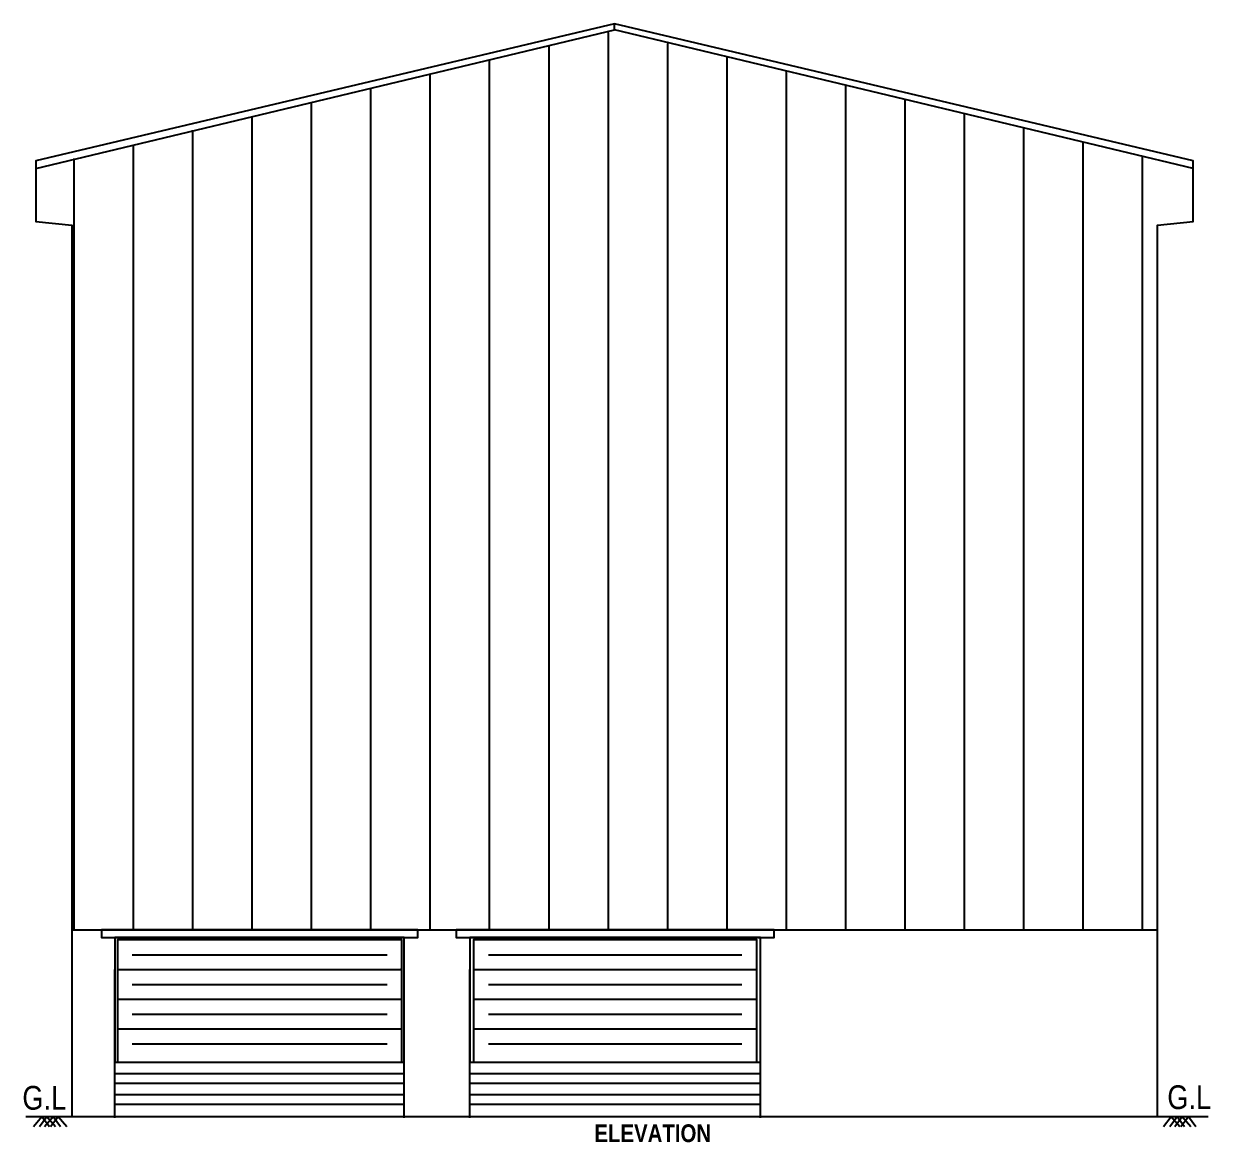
# Model space of a CAD drawing. Header units: metres. Extents: x -941 to 1333, y -28 to 1490.
# Drawn here: x 854.45 to 874.44, y 372.1 to 390.83 of the extents above; entities that cross this region are included whole.
import ezdxf

# ---------------------------------------------------------------- set-up
doc = ezdxf.new("R2010")
doc.units = ezdxf.units.M
doc.styles.add('style2', font='swisscb.ttf')
doc.styles.add('style2A', font='swissc.ttf')

msp = doc.modelspace()

# ---------------------------------------------------------------- linework, layer by layer
at = {"lineweight": 25}
for points in [[(874.15174, 388.39217), (864.40405, 390.72495), (864.40405, 390.82909), (854.65636, 388.51714), (854.65636, 387.49654), (855.26038, 387.43406), (855.26038, 372.41678)], [(854.65636, 388.39217), (864.40405, 390.72495)], [(873.54772, 372.41678), (873.54772, 387.43406), (874.15174, 387.49654), (874.15174, 388.51714), (864.40405, 390.82909)], [(864.29991, 375.56187), (864.29991, 390.68329)], [(863.30015, 375.56187), (863.30015, 390.45418)], [(865.29967, 375.56187), (865.29967, 390.49583)], [(862.30038, 375.56187), (862.30038, 390.22506)], [(866.29944, 375.56187), (866.29944, 390.26672)], [(861.30062, 375.56187), (861.30062, 389.97512)], [(867.2992, 375.56187), (867.2992, 390.01678)], [(860.30086, 375.56187), (860.30086, 389.74601)], [(868.29896, 375.56187), (868.29896, 389.78767)], [(869.29872, 375.56187), (869.29872, 389.55856)], [(859.30109, 375.56187), (859.30109, 389.49607)], [(858.30133, 375.56187), (858.30133, 389.26696)], [(870.29849, 375.56187), (870.29849, 389.30862)], [(857.30157, 375.56187), (857.30157, 389.03785)], [(871.29825, 375.56187), (871.29825, 389.0795)], [(856.3018, 375.56187), (856.3018, 388.78791)], [(872.29801, 375.56187), (872.29801, 388.82956)], [(855.30204, 375.56187), (855.30204, 388.55879)], [(873.29778, 375.56187), (873.29778, 388.60045)], [(855.26038, 375.56187), (873.54772, 375.56187)], [(860.82157, 373.39572), (860.82157, 375.39524), (856.03103, 375.39524), (856.03103, 373.39572)], [(866.79932, 373.39572), (866.79932, 375.39524), (862.02961, 375.39524), (862.02961, 373.39572)], [(856.28097, 375.1453), (860.57163, 375.1453)], [(862.27955, 375.1453), (866.54938, 375.1453)], [(855.98938, 372.39595), (855.98938, 374.89536)], [(856.03103, 374.89536), (860.82157, 374.89536), (860.80074, 374.89536)], [(860.86322, 372.39595), (860.86322, 374.89536)], [(861.96713, 372.39595), (861.96713, 374.89536)], [(862.02961, 374.89536), (866.79932, 374.89536)], [(866.79932, 374.89536), (866.79932, 374.89536)], [(866.8618, 372.39595), (866.8618, 374.89536)], [(856.28097, 374.64542), (860.57163, 374.64542)], [(862.27955, 374.64542), (866.54938, 374.64542)], [(856.03103, 374.39548), (860.82157, 374.39548)], [(862.02961, 374.39548), (866.79932, 374.39548)], [(856.28097, 374.14554), (860.57163, 374.14554)], [(862.27955, 374.14554), (866.54938, 374.14554)], [(856.03103, 373.8956), (860.82157, 373.8956)], [(856.03103, 373.79146), (856.03103, 373.33323)], [(860.82157, 373.33323), (860.82157, 373.79146)], [(862.02961, 373.8956), (866.79932, 373.8956)], [(862.02961, 373.79146), (862.02961, 373.33323)], [(866.79932, 373.33323), (866.79932, 373.79146)], [(856.28097, 373.64566), (860.57163, 373.64566)], [(862.27955, 373.64566), (866.54938, 373.64566)], [(855.98938, 373.14578), (860.86322, 373.14578)], [(861.96713, 373.14578), (866.8618, 373.14578)], [(855.98938, 372.97915), (860.86322, 372.97915)], [(861.96713, 372.97915), (866.8618, 372.97915)], [(855.98938, 372.79169), (860.86322, 372.79169)], [(861.96713, 372.79169), (866.8618, 372.79169)], [(855.98938, 372.62507), (860.86322, 372.62507)], [(861.96713, 372.62507), (866.8618, 372.62507)], [(854.48973, 372.41678), (874.40168, 372.41678)], [(854.6147, 372.25016), (854.7605, 372.41678), (854.88547, 372.25016)], [(854.71884, 372.25016), (854.84382, 372.41678), (854.98961, 372.25016)], [(854.80216, 372.25016), (854.94796, 372.41678), (855.07293, 372.25016)], [(854.9063, 372.25016), (855.03127, 372.41678), (855.17707, 372.25016)], [(873.65186, 372.25016), (873.77683, 372.41678), (873.92263, 372.25016)], [(873.756, 372.25016), (873.88097, 372.41678), (874.00594, 372.25016)], [(873.83932, 372.25016), (873.96429, 372.41678), (874.11009, 372.25016)], [(873.94346, 372.25016), (874.06843, 372.41678), (874.1934, 372.25016)]]:
    msp.add_lwpolyline(points, dxfattribs=at)
for points in [[(861.09234, 375.56187), (855.76026, 375.56187), (855.76026, 375.4369), (861.09234, 375.4369)], [(867.09091, 375.56187), (861.73802, 375.56187), (861.73802, 375.4369), (867.09091, 375.4369)], [(855.98938, 373.33323), (860.86322, 373.33323), (860.86322, 375.4369), (855.98938, 375.4369)], [(861.96713, 373.33323), (866.8618, 373.33323), (866.8618, 375.4369), (861.96713, 375.4369)]]:
    msp.add_lwpolyline(points, close=True, dxfattribs=at)

# ---------------------------------------------------------------- texts
at = {"attachment_point": 7}
for s, insert, char_height, style in [('G.L', (854.42962, 372.52794), 0.4, 'style2A'), ('G.L', (873.71435, 372.53826), 0.4, 'style2A'), ('ELEVATION', (864.06439, 371.98301), 0.299977, 'style2')]:
    msp.add_mtext(s, dxfattribs=dict(at, insert=insert, char_height=char_height, style=style))

doc.saveas('drawing.dxf')
